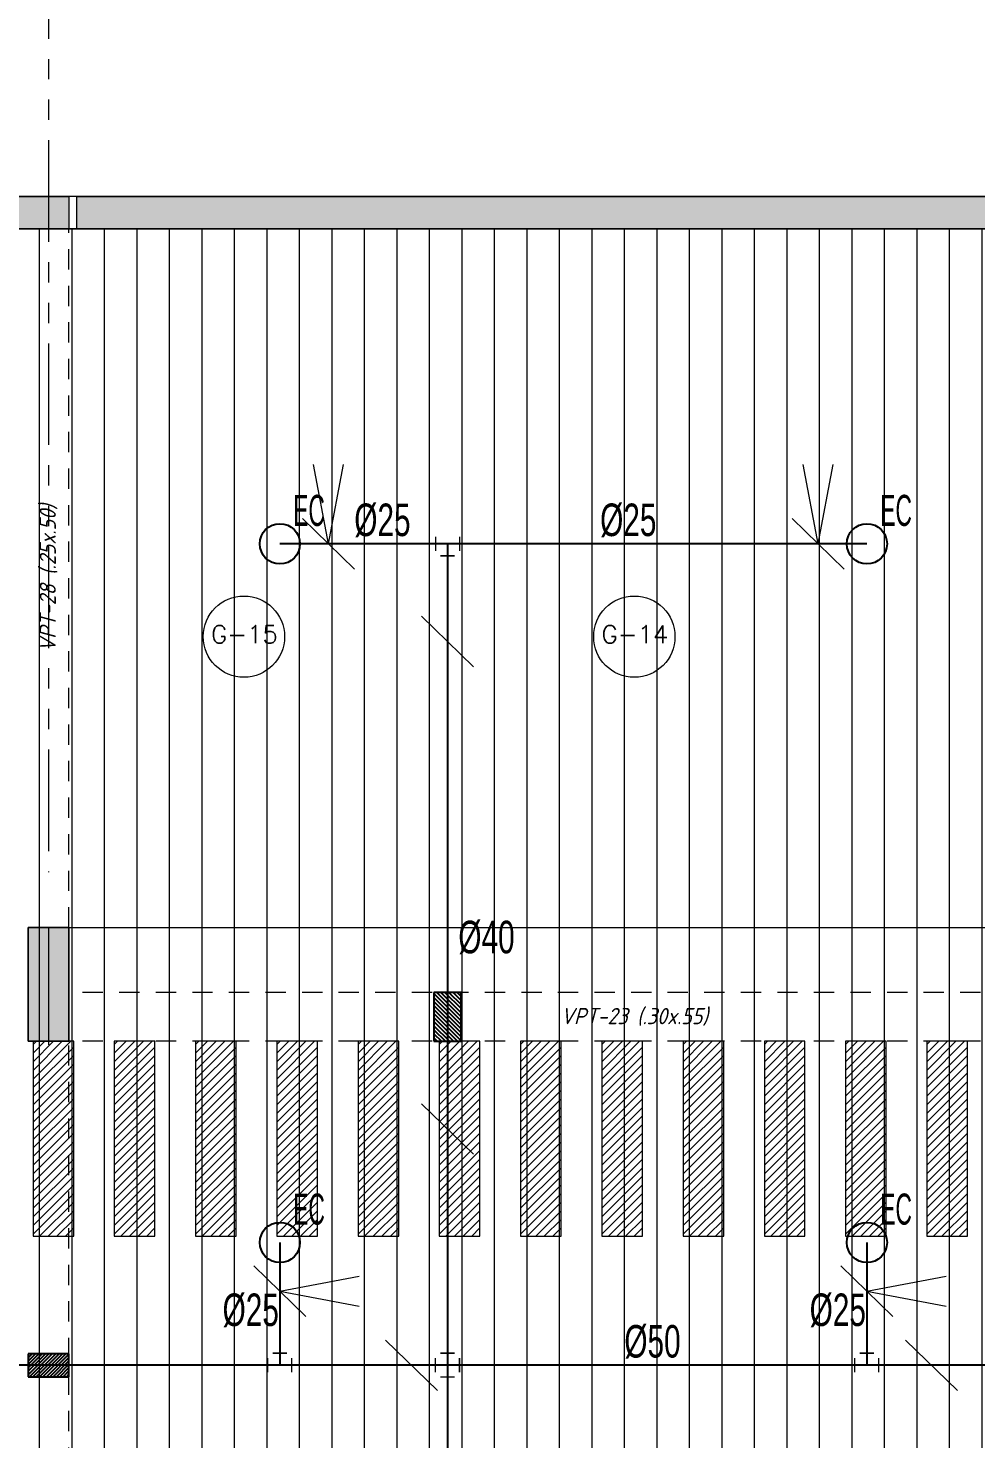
# Model space of a CAD drawing. Header units: millimetres. Extents: x 2085 to 2829, y 1347 to 1643.
# Drawn here: x 2142.11 to 2147.94, y 1531.64 to 1540.32 of the extents above; entities that cross this region are included whole.
import ezdxf
from ezdxf.enums import TextEntityAlignment as Align

# ---------------------------------------------------------------- set-up
doc = ezdxf.new("R2010")
doc.units = ezdxf.units.MM
for name, pattern in [('DASHED2', [0.375, 0.25, -0.125]), ('HIDDEN', [0.375, 0.25, -0.125]), ('HIDDEN2', [0.1875, 0.125, -0.0625]), ('PHANTOM', [2.5, 1.25, -0.25, 0.25, -0.25, 0.25, -0.25]), ('PHANTOM2', [1.25, 0.625, -0.125, 0.125, -0.125, 0.125, -0.125])]:
    doc.linetypes.add(name, pattern=pattern)
doc.layers.get('0').update_dxf_attribs({"color": 251, "lineweight": 9})
for name, color, linetype, lineweight in [('000 SOS 911 - ACCESORIOS ACI', 3, 'Continuous', 20), ('000 SOS 911 ACCESORIOS', 3, 'Continuous', 20), ('000 SOS 911 ROCIADORES', 5, 'Continuous', 25), ('000 SOS 911 TEXTOS ACI', 7, 'Continuous', 9), ('000 SOS 911 TUB. ENTERRADA  ACI', 5, 'DASHED2', 25), ('000 SOS 911 TUBERIA ACI', 3, 'Continuous', 25), ('A-EJES', 251, 'PHANTOM', 9), ('A-ESTRUCTURA-HATCH', 251, 'Continuous', 13), ('A-ESTRUCTURA-PLACAS', 251, 'Continuous', 13), ('A-ESTRUCTURA-VIGAS', 251, 'HIDDEN2', 13), ('A-HATCH', 251, 'Continuous', 9), ('A-LINEAS', 251, 'Continuous', 9), ('A-MUROS', 251, 'Continuous', 9), ('A-NUMERO ESTAC', 251, 'Continuous', 13), ('A-PROYECCIONES', 251, 'HIDDEN2', 9), ('A-TEXTO-INDICACIONES', 251, 'Continuous', 13), ('CIRCULACION PEATONAL', 251, 'Continuous', 13), ('Cotas', 251, 'Continuous', 13)]:
    doc.layers.add(name, color=color, linetype=linetype, lineweight=lineweight)
doc.layers.add('A_50_Vigas Chata', color=251, linetype='HIDDEN', lineweight=13, plot=False)
doc.styles.add('APPIA -TEXTOS-GENERALES', font='isocp.shx', dxfattribs={"oblique": 15})
doc.styles.add('PIPE', font='ARIALN.TTF', dxfattribs={"width": 0.8})
doc.styles.add('ROMANS', font='romans.shx', dxfattribs={"width": 0.8})

# ---------------------------------------------------------------- blocks, each defined once
blk = doc.blocks.new('002')
at = {"layer": '000 SOS 911 ROCIADORES'}
blk.add_circle((2884.5061, 1470.1768, 0), 0.0952, dxfattribs=at)
at = {"layer": '000 SOS 911 ROCIADORES', "color": 5, "style": 'PIPE', "width": 0.641273}
blk.add_text('EC', height=0.14693, dxfattribs=at).set_placement((2884.5692, 1470.2615, 0), (2884.7191, 1470.2615, 0), align=Align.FIT)
blk = doc.blocks.new('003')
at = {"layer": '000 SOS 911 ROCIADORES', "xscale": 1.3, "yscale": 1.3, "zscale": 1.3}
blk.add_blockref('002', (-841.8386, -416.7664, 0), dxfattribs=at)
blk = doc.blocks.new('007')
at = {"layer": '000 SOS 911 - ACCESORIOS ACI'}
for q in [(26830.8377, -4054.7652, 0), (26831.0221, -4054.7652, 0)]:
    blk.add_line((26830.9299, -4055.2525, 0), q, dxfattribs=at)
blk = doc.blocks.new('ACCS.ELBOW.90')
at = {"layer": '000 SOS 911 - ACCESORIOS ACI', "color": 100}
for p, q in [((0.098, 0.168), (-0.098, 0.168)), ((0.168, -0.098), (0.168, 0.098))]:
    blk.add_line(p, q, dxfattribs=at)
at = {"layer": '000 SOS 911 - ACCESORIOS ACI', "color": 9}
for p in [(0, 0.168), (0.168, 0)]:
    blk.add_line(p, (0, 0), dxfattribs=at)
blk = doc.blocks.new('PASE EN VIGA')
at = {"layer": '000 SOS 911 TUB. ENTERRADA  ACI'}
h = blk.add_hatch(dxfattribs=at)
h.set_pattern_fill('ANSI31', color=6, scale=0.0046)
h.paths.add_polyline_path([(2188.7825, 1180.5702), (2188.7825, 1180.7102), (2188.5325, 1180.7102), (2188.5325, 1180.5702)])
at = {"layer": '000 SOS 911 TUB. ENTERRADA  ACI', "color": 6, "linetype": 'ByBlock'}
blk.add_lwpolyline([(2188.5325, 1180.5702), (2188.7825, 1180.5702), (2188.7825, 1180.7102), (2188.5325, 1180.7102)], close=True, dxfattribs=at)
blk = doc.blocks.new('EST P1')
at = {"layer": 'A-ESTRUCTURA-HATCH'}
h = blk.add_hatch(color=256, dxfattribs=at)
h.dxf.hatch_style = 1
h.paths.add_polyline_path([(28.776, 5.9498), (28.776, 5.05), (23.07, 5.05), (23.07, 4.85), (28.926, 4.85), (28.9261, 5.75), (32.576, 5.75), (32.5761, 4.85), (35.53, 4.85), (35.53, 5.05), (32.726, 5.05), (32.7262, 5.9498)])
h.paths.add_polyline_path([(43.04, 4.85), (43.04, 5.05), (35.58, 5.05), (35.58, 4.85)])
h.paths.add_polyline_path([(43.09, 5.05), (43.09, 4.85), (47.915, 4.85), (47.915, 5.05)])
h.paths.add_polyline_path([(51.865, 5.05), (51.865, 4.85), (53.3757, 4.85), (53.3757, 5.05)])
h.paths.add_polyline_path([(72.8007, -0.15), (73.0007, -0.15, 1), (53.6007, -0.15), (53.8007, -0.15, -1)])
h.paths.add_polyline_path([(70.3507, 0), (70.3507, -0.1499), (72.7495, -0.15), (72.7495, 0)], flags=17)
h.paths.add_polyline_path([(69.4507, -0.1499), (69.4507, 0), (66.8475, 0.0001, -0.010569), (66.8507, -0.1499)], flags=17)
h.paths.add_polyline_path([(65.2721, 2.4964), (65.2722, -0.15), (65.4222, -0.15), (65.4221, 2.3777, -0.221666), (66.6007, -0.1499), (66.8007, -0.1499, 0.99999), (59.8007, -0.15), (60.0007, -0.15, -0.61691)], flags=0)
h.paths.add_polyline_path([(71.88, -11.4001), (71.88, -11.1501), (57.51, -11.1501), (57.51, -11.4)])
h.paths.add_polyline_path([(57.46, -11.4), (57.46, -11.1501), (43.09, -11.1501), (43.09, -11.4)])
h.paths.add_polyline_path([(43.04, -11.4), (43.04, -11.1501), (35.58, -11.1501), (35.58, -11.4)])
h.paths.add_polyline_path([(23.07, -11.15), (23.07, -11.4001), (35.53, -11.4001), (35.53, -11.15)])
h.paths.add_polyline_path([(23.02, -11.4001), (23.02, -11.15), (12.25, -11.15), (12.25, -11.4001)])
h.paths.add_polyline_path([(12.2, -11.4001), (12.2, -11.15), (3.65, -11.15), (3.65, -11.4001)])
h.paths.add_polyline_path([(3.6, -11.4001), (3.6, -11.15), (-3.56, -11.15), (-3.56, -11.4001)])
h.paths.add_polyline_path([(-17.98, -11.15), (-17.98, -11.4001), (-3.61, -11.4001), (-3.61, -11.1501)])
h.paths.add_polyline_path([(-18.03, -11.4001), (-18.03, -11.15), (-32.4, -11.15), (-32.4, -11.4001)])
h.paths.add_polyline_path([(-32.45, -11.4001), (-32.45, -11.15), (-46.94, -11.15), (-46.94, -11.4001)])
h.paths.add_polyline_path([(-47.24, -11.4001), (-46.99, -11.4001), (-46.99, -6.15), (-47.24, -6.15)])
h.paths.add_polyline_path([(-46.99, -0.2), (-47.24, -0.2), (-47.24, -6.1), (-46.99, -6.1)])
h.paths.add_polyline_path([(-47.24, 0.15), (-47.24, -0.15), (-44.785, -0.15), (-44.785, 5.05), (-45.035, 5.05), (-45.035, 0.15)])
h.paths.add_polyline_path([(-44.735, 5.05), (-44.735, 4.85), (-32.45, 4.85), (-32.45, 5.05)])
h.paths.add_polyline_path([(-23.2244, 4.85), (-23.2243, 5.75), (-19.5743, 5.75), (-19.5743, 4.85), (-18.03, 4.85), (-18.03, 5.05), (-19.4243, 5.05), (-19.4242, 5.9498), (-23.3744, 5.9498), (-23.3744, 5.05), (-32.4, 5.05), (-32.4, 4.85)])
h.paths.add_polyline_path([(-17.98, 5.05), (-17.98, 4.85), (-3.61, 4.85), (-3.61, 5.05)])
h.paths.add_polyline_path([(12.2, 4.85), (12.2, 5.05), (3.825, 5.0501), (3.825, 4.8501)])
h.paths.add_polyline_path([(12.25, 5.05), (12.25, 4.85), (23.02, 4.85), (23.02, 5.05)])
h = blk.add_hatch(color=256, dxfattribs=at)
h.dxf.hatch_style = 1
h.paths.add_polyline_path([(51.865, 5.05), (47.915, 5.05), (47.915, -0.15), (50.25, -0.15), (50.25, 0), (48.065, 0), (48.065, 2.05), (51.865, 2.05), (51.865, 2.2), (48.065, 2.2), (48.065, 4.85), (51.715, 4.85), (51.715, 3.2), (51.865, 3.2)])
h.paths.add_polyline_path([(1.925, -0.1507), (-0.175, -0.1507), (-0.175, 4.8498), (-3.56, 4.85), (-3.56, 5.05), (3.775, 5.05), (3.775, 1.9), (3.625, 1.9), (3.625, 4.85), (-0.0249, 4.8499), (-0.0249, 2.1999), (1.9251, 2.1998), (1.9251, 2.0499), (-0.0249, 2.0499), (-0.0249, -0.0001), (1.925, -0.0005)])
h.paths.add_polyline_path([(71.63, -6.15), (71.88, -6.15), (71.88, -6.85), (71.63, -6.85)])
h.paths.add_polyline_path([(64.42, -6.15), (64.67, -6.15), (64.67, -6.85), (64.42, -6.85)])
h.paths.add_polyline_path([(57.21, -6.15), (57.46, -6.15), (57.46, -6.85), (57.21, -6.85)])
h.paths.add_polyline_path([(50, -6.15), (50.25, -6.15), (50.25, -6.85), (50, -6.85)])
h.paths.add_polyline_path([(42.79, -6.15), (43.04, -6.15), (43.04, -6.85), (42.79, -6.85)])
h.paths.add_polyline_path([(42.79, 0.55), (43.04, 0.55), (43.04, -0.15), (42.79, -0.15)])
h.paths.add_polyline_path([(35.58, -6.15), (35.83, -6.15), (35.83, -6.85), (35.58, -6.85)])
h.paths.add_polyline_path([(35.58, 0.55), (35.83, 0.55), (35.83, -0.15), (35.58, -0.15)])
h.paths.add_polyline_path([(35.28, -6.15), (35.53, -6.15), (35.53, -6.85), (35.28, -6.85)])
h.paths.add_polyline_path([(35.28, 0.55), (35.53, 0.55), (35.53, -0.15), (35.28, -0.15)])
h.paths.add_polyline_path([(30.28, -6.15), (30.53, -6.15), (30.53, -6.85), (30.28, -6.85)])
h.paths.add_polyline_path([(30.28, 0.55), (30.53, 0.55), (30.53, -0.15), (30.28, -0.15)])
h.paths.add_polyline_path([(23.07, -6.15), (23.32, -6.15), (23.32, -6.85), (23.07, -6.85)])
h.paths.add_polyline_path([(23.07, 0.55), (23.32, 0.55), (23.32, -0.15), (23.07, -0.15)])
h.paths.add_polyline_path([(18.07, -6.15), (18.32, -6.15), (18.32, -6.85), (18.07, -6.85)])
h.paths.add_polyline_path([(18.07, 0.55), (18.32, 0.55), (18.32, -0.15), (18.07, -0.15)])
h.paths.add_polyline_path([(10.86, -6.15), (11.11, -6.15), (11.11, -6.85), (10.86, -6.85)])
h.paths.add_polyline_path([(10.86, 0.55), (11.11, 0.55), (11.11, -0.15), (10.86, -0.15)])
h.paths.add_polyline_path([(3.65, -6.15), (3.9, -6.15), (3.9, -6.85), (3.65, -6.85)])
h.paths.add_polyline_path([(3.625, 0.55), (3.9, 0.55), (3.9, -0.15), (3.625, -0.15)])
h.paths.add_polyline_path([(-3.56, -6.15), (-3.31, -6.15), (-3.31, -6.85), (-3.56, -6.85)])
h.paths.add_polyline_path([(-3.56, 0.55), (-3.31, 0.55), (-3.31, -0.15), (-3.56, -0.15)])
h.paths.add_polyline_path([(-3.86, -6.15), (-3.61, -6.15), (-3.61, -6.85), (-3.86, -6.85)])
h.paths.add_polyline_path([(-3.86, 0.55), (-3.61, 0.55), (-3.61, -0.15), (-3.86, -0.15)])
h.paths.add_polyline_path([(-11.07, -6.15), (-10.82, -6.15), (-10.82, -6.85), (-11.07, -6.85)])
h.paths.add_polyline_path([(-11.07, 0.55), (-10.82, 0.55), (-10.82, -0.15), (-11.07, -0.15)])
h.paths.add_polyline_path([(-18.28, -6.15), (-18.03, -6.15), (-18.03, -6.85), (-18.28, -6.85)])
h.paths.add_polyline_path([(-18.28, 0.55), (-18.03, 0.55), (-18.03, -0.15), (-18.28, -0.15)])
h.paths.add_polyline_path([(-25.49, -6.15), (-25.24, -6.15), (-25.24, -6.85), (-25.49, -6.85)])
h.paths.add_polyline_path([(-25.49, 0.55), (-25.24, 0.55), (-25.24, -0.15), (-25.49, -0.15)])
h.paths.add_polyline_path([(-32.7, -6.15), (-32.45, -6.15), (-32.45, -6.85), (-32.7, -6.85)])
h.paths.add_polyline_path([(-32.7, 0.55), (-32.45, 0.55), (-32.45, -0.15), (-32.7, -0.15)])
h.paths.add_polyline_path([(-39.91, -6.15), (-39.66, -6.15), (-39.66, -6.85), (-39.91, -6.85)])
h.paths.add_polyline_path([(-39.91, 0.55), (-39.66, 0.55), (-39.66, -0.15), (-39.91, -0.15)])
at = {"layer": 'A-ESTRUCTURA-PLACAS'}
for points in [[(-32.4, 5.05), (-23.3744, 5.05), (-23.3744, 5.9498), (-19.4242, 5.9498), (-19.4243, 5.05), (-18.03, 5.05), (-18.03, 4.85), (-19.5743, 4.85), (-19.5743, 5.75), (-23.2243, 5.75), (-23.2244, 4.85), (-32.4, 4.85)], [(-17.98, 5.05), (-3.61, 5.05), (-3.61, 4.85), (-17.98, 4.85)], [(-18.28, 0.55), (-18.03, 0.55), (-18.03, -0.15), (-18.28, -0.15)]]:
    blk.add_lwpolyline(points, close=True, dxfattribs=at)
at = {"layer": 'A-ESTRUCTURA-VIGAS'}
for points in [[(-18.03, 0.55), (-18.03, 4.85)], [(-11.07, 0.15), (-18.03, 0.15)], [(-18.03, -6.15), (-18.03, -0.15)], [(-11.07, -0.15), (-18.03, -0.15)]]:
    blk.add_lwpolyline(points, dxfattribs=at)
at = {"layer": 'A_50_Vigas Chata', "insert": (-18.155, 2.7), "char_height": 0.1, "attachment_point": 5, "rotation": 90, "style": 'APPIA -TEXTOS-GENERALES'}
blk.add_mtext('VPT-28 (.25x.50)', dxfattribs=at)
at = {"layer": 'A_50_Vigas Chata', "insert": (-14.55, 0), "char_height": 0.1, "attachment_point": 5, "style": 'APPIA -TEXTOS-GENERALES'}
blk.add_mtext('VPT-23 (.30x.55)', dxfattribs=at)
blk = doc.blocks.new('*U226')
at = {"layer": 'CIRCULACION PEATONAL'}
h = blk.add_hatch(dxfattribs=at)
h.set_pattern_fill('ANSI31', color=256, scale=0.3)
h.set_pattern_definition([(45, (82.750368, 0), (-0.0265165, 0.0265165), [])])
h.paths.add_polyline_path([(83.0474, 0.2275), (82.7974, 0.2275), (82.7974, -0.9725), (83.0474, -0.9725)])
h = blk.add_hatch(dxfattribs=at)
h.set_pattern_fill('ANSI31', color=256, scale=0.3)
h.set_pattern_definition([(45, (83.250368, 0), (-0.0265165, 0.0265165), [])])
h.paths.add_polyline_path([(83.5474, 0.2275), (83.2974, 0.2275), (83.2974, -0.9725), (83.5474, -0.9725)])
h = blk.add_hatch(dxfattribs=at)
h.set_pattern_fill('ANSI31', color=256, scale=0.3)
h.set_pattern_definition([(45, (83.750368, 0), (-0.0265165, 0.0265165), [])])
h.paths.add_polyline_path([(84.0474, 0.2275), (83.7974, 0.2275), (83.7974, -0.9725), (84.0474, -0.9725)])
h = blk.add_hatch(dxfattribs=at)
h.set_pattern_fill('ANSI31', color=256, scale=0.3)
h.set_pattern_definition([(45, (84.250368, 0), (-0.0265165, 0.0265165), [])])
h.paths.add_polyline_path([(84.5474, 0.2275), (84.2974, 0.2275), (84.2974, -0.9725), (84.5474, -0.9725)])
h = blk.add_hatch(dxfattribs=at)
h.set_pattern_fill('ANSI31', color=256, scale=0.3)
h.set_pattern_definition([(45, (84.750368, 0), (-0.0265165, 0.0265165), [])])
h.paths.add_polyline_path([(85.0474, 0.2275), (84.7974, 0.2275), (84.7974, -0.9725), (85.0474, -0.9725)])
h = blk.add_hatch(dxfattribs=at)
h.set_pattern_fill('ANSI31', color=256, scale=0.3)
h.set_pattern_definition([(45, (85.250368, 0), (-0.0265165, 0.0265165), [])])
h.paths.add_polyline_path([(85.5474, 0.2275), (85.2974, 0.2275), (85.2974, -0.9725), (85.5474, -0.9725)])
h = blk.add_hatch(dxfattribs=at)
h.set_pattern_fill('ANSI31', color=256, scale=0.3)
h.set_pattern_definition([(45, (85.750368, 0), (-0.0265165, 0.0265165), [])])
h.paths.add_polyline_path([(86.0474, 0.2275), (85.7974, 0.2275), (85.7974, -0.9725), (86.0474, -0.9725)])
h = blk.add_hatch(dxfattribs=at)
h.set_pattern_fill('ANSI31', color=256, scale=0.3)
h.set_pattern_definition([(45, (86.250368, 0), (-0.0265165, 0.0265165), [])])
h.paths.add_polyline_path([(86.5474, 0.2275), (86.2974, 0.2275), (86.2974, -0.9725), (86.5474, -0.9725)])
h = blk.add_hatch(dxfattribs=at)
h.set_pattern_fill('ANSI31', color=256, scale=0.3)
h.set_pattern_definition([(45, (86.750368, 0), (-0.0265165, 0.0265165), [])])
h.paths.add_polyline_path([(87.0474, 0.2275), (86.7974, 0.2275), (86.7974, -0.9725), (87.0474, -0.9725)])
h = blk.add_hatch(dxfattribs=at)
h.set_pattern_fill('ANSI31', color=256, scale=0.3)
h.set_pattern_definition([(45, (87.250368, 0), (-0.0265165, 0.0265165), [])])
h.paths.add_polyline_path([(87.5474, 0.2275), (87.2974, 0.2275), (87.2974, -0.9725), (87.5474, -0.9725)])
h = blk.add_hatch(dxfattribs=at)
h.set_pattern_fill('ANSI31', color=256, scale=0.3)
h.set_pattern_definition([(45, (87.750368, 0), (-0.0265165, 0.0265165), [])])
h.paths.add_polyline_path([(88.0474, 0.2275), (87.7974, 0.2275), (87.7974, -0.9725), (88.0474, -0.9725)])
h = blk.add_hatch(dxfattribs=at)
h.set_pattern_fill('ANSI31', color=256, scale=0.3)
h.set_pattern_definition([(45, (88.250368, 0), (-0.0265165, 0.0265165), [])])
h.paths.add_polyline_path([(88.5474, 0.2275), (88.2974, 0.2275), (88.2974, -0.9725), (88.5474, -0.9725)])
for points in [[(82.7974, -0.9725), (83.0474, -0.9725), (83.0474, 0.2275), (82.7974, 0.2275)], [(83.2974, -0.9725), (83.5474, -0.9725), (83.5474, 0.2275), (83.2974, 0.2275)], [(83.7974, -0.9725), (84.0474, -0.9725), (84.0474, 0.2275), (83.7974, 0.2275)], [(84.2974, -0.9725), (84.5474, -0.9725), (84.5474, 0.2275), (84.2974, 0.2275)], [(84.7974, -0.9725), (85.0474, -0.9725), (85.0474, 0.2275), (84.7974, 0.2275)], [(85.2974, -0.9725), (85.5474, -0.9725), (85.5474, 0.2275), (85.2974, 0.2275)], [(85.7974, -0.9725), (86.0474, -0.9725), (86.0474, 0.2275), (85.7974, 0.2275)], [(86.2974, -0.9725), (86.5474, -0.9725), (86.5474, 0.2275), (86.2974, 0.2275)], [(86.7974, -0.9725), (87.0474, -0.9725), (87.0474, 0.2275), (86.7974, 0.2275)], [(87.2974, -0.9725), (87.5474, -0.9725), (87.5474, 0.2275), (87.2974, 0.2275)], [(87.7974, -0.9725), (88.0474, -0.9725), (88.0474, 0.2275), (87.7974, 0.2275)], [(88.2974, -0.9725), (88.5474, -0.9725), (88.5474, 0.2275), (88.2974, 0.2275)]]:
    blk.add_lwpolyline(points, close=True, dxfattribs=at)
blk = doc.blocks.new('EJES 1P')
at = {"layer": 'A-EJES', "linetype": 'PHANTOM2'}
blk.add_lwpolyline([(26.8543, 5.3453), (26.8543, -4.1582)], dxfattribs=at)
blk = doc.blocks.new('EJE')
at = {"linetype": 'Continuous'}
blk.add_circle((0, 0), 0.5, dxfattribs=at)
at = {"layer": 'A-TEXTO-INDICACIONES', "style": 'ROMANS'}
blk.add_attdef('EJE', text='', height=0.22, rotation=0, dxfattribs=at).set_placement((0.007, 0.028), align=Align.MIDDLE_CENTER)

msp = doc.modelspace()

# ---------------------------------------------------------------- hatches: boundary and pattern name
at = {"layer": 'A-HATCH'}
h = msp.add_hatch(dxfattribs=at)
h.set_pattern_fill('_USER', color=256, scale=0.2, angle=90, pattern_type=0)
h.set_pattern_definition([(90, (2156.78057, 1531.08782), (-0.2, 1e-17), [])])
h.paths.add_polyline_path([(2125.4106, 1539.0879), (2125.4106, 1523.0879), (2156.5306, 1523.0879), (2156.5306, 1539.0879)])

# ---------------------------------------------------------------- linework, layer by layer
at = {"layer": '000 SOS 911 - ACCESORIOS ACI'}
for p, q in [((2144.1193, 1536.994), (2143.799, 1537.3049)), ((2147.132, 1536.994), (2146.8117, 1537.3049)), ((2144.8513, 1536.3925), (2144.5309, 1536.7034)), ((2144.8513, 1533.3925), (2144.5309, 1533.7034)), ((2143.8194, 1532.394), (2143.499, 1532.7049)), ((2147.432, 1532.394), (2147.1117, 1532.7049)), ((2144.6299, 1531.9382), (2144.3096, 1532.2491)), ((2147.8299, 1531.9382), (2147.5096, 1532.2491))]:
    msp.add_line(p, q, dxfattribs=at)
at = {"layer": '000 SOS 911 TUBERIA ACI'}
for points in [[(2147.2719, 1537.1495), (2143.6592, 1537.1495)], [(2144.6906, 1537.1495), (2144.6906, 1524.9995)], [(2143.6592, 1532.8495), (2143.6592, 1532.0936)], [(2147.2719, 1532.8495), (2147.2719, 1532.0936)], [(2156.4685, 1532.0936), (2114.5742, 1532.0936)]]:
    msp.add_lwpolyline(points, dxfattribs=at)
at = {"layer": 'A-LINEAS'}
msp.add_lwpolyline([(2125.4106, 1539.0879), (2125.4106, 1523.0879), (2156.5306, 1523.0879), (2156.5306, 1539.0879)], close=True, dxfattribs=at)
at = {"layer": 'A-MUROS'}
for p, q in [((2170.7006, 1539.2879), (2140.9662, 1539.2879)), ((2115.6056, 1539.0879), (2160.2156, 1539.0879))]:
    msp.add_line(p, q, dxfattribs=at)
msp.add_lwpolyline([(2142.1106, 1534.0879), (2142.3606, 1534.0879), (2142.3606, 1534.7879), (2142.1106, 1534.7879)], close=True, dxfattribs=at)
at = {"layer": 'Cotas'}
for p, q in [((2142.2356, 1534.7879), (2142.2356, 1534.0668)), ((2142.3606, 1534.7879), (2149.3206, 1534.7879))]:
    msp.add_line(p, q, dxfattribs=at)

# ---------------------------------------------------------------- block references
msp.add_blockref('EST P1', (2160.3906, 1534.2379))
at = {"rotation": 180}
msp.add_blockref('*U226', (2230.6879, 1533.1154), dxfattribs=at)
at = {"layer": '000 SOS 911 - ACCESORIOS ACI'}
for p, xscale, yscale, zscale, rotation in [((2144.6906, 1537.1495), 0.4394526855468784, 0.4394526855468784, 0.4394526855468784, 180.0025856784597), ((2144.6906, 1537.1495), -0.4394526855468785, 0.4394526855468777, 0.4394526855468777, 179.9974143215402), ((2143.6592, 1532.0936), -0.4394526855468785, 0.4394526855468736, 0.4394526855468736, 359.9974143215402), ((2143.6592, 1532.0936), 0.4394526855468786, 0.4394526855468786, 0.4394526855468786, 0.002585678459824783), ((2144.6905, 1532.0936), -0.4394526855468786, 0.4394526855468736, 0.4394526855468736, 359.9974143215402), ((2144.6905, 1532.0936), 0.4394526855468787, 0.4394526855468787, 0.4394526855468787, 0.002585678459824782), ((2144.6905, 1532.0936), -0.4394526855468787, 0.4394526855468784, 0.4394526855468784, 179.9974143215402), ((2147.2719, 1532.0936), -0.4394526855468785, 0.4394526855468736, 0.4394526855468736, 359.9974143215402), ((2147.2719, 1532.0936), 0.4394526855468786, 0.4394526855468786, 0.4394526855468786, 0.002585678459824783)]:
    msp.add_blockref('ACCS.ELBOW.90', p, dxfattribs=dict(at, xscale=xscale, yscale=yscale, zscale=zscale, rotation=rotation))
at = {"layer": '000 SOS 911 ACCESORIOS'}
for p in [(-24686.9707, 5592.4019, 0), (-24683.958, 5592.4019, 0)]:
    msp.add_blockref('007', p, dxfattribs=at)
at = {"layer": '000 SOS 911 ACCESORIOS', "rotation": 270}
for p in [(6198.9116, 28363.4794, 0), (6202.5243, 28363.4794, 0)]:
    msp.add_blockref('007', p, dxfattribs=at)
at = {"layer": '000 SOS 911 ROCIADORES'}
for p in [(-764.3601, 42.686), (-764.3601, 42.686), (-760.7474, 42.686), (-760.7474, 42.686), (-764.3601, 38.386), (-764.3601, 38.386), (-760.7474, 38.386), (-760.7474, 38.386)]:
    msp.add_blockref('003', p, dxfattribs=at)
at = {"layer": '000 SOS 911 TUB. ENTERRADA  ACI', "xscale": 1.200647668218153, "yscale": 1.200647668218153, "zscale": 1.200647668218153, "rotation": 90}
msp.add_blockref('PASE EN VIGA', (3562.2235, -1093.5685), dxfattribs=at)
at = {"layer": '000 SOS 911 TUB. ENTERRADA  ACI'}
msp.add_blockref('PASE EN VIGA', (-46.4219, 351.4534), dxfattribs=at)
at = {"layer": 'A-NUMERO ESTAC', "xscale": 0.5, "yscale": 0.5, "zscale": 0.5}
for p, values in [((2143.438, 1536.5782), {'EJE': 'G-15'}), ((2145.8405, 1536.5782), {'EJE': 'G-14'})]:
    msp.add_blockref('EJE', p, dxfattribs=at).add_auto_attribs(values)
at = {"layer": 'A-PROYECCIONES'}
msp.add_blockref('EJES 1P', (2115.3812, 1539.2879), dxfattribs=at)

# ---------------------------------------------------------------- texts
at = {"layer": '000 SOS 911 TEXTOS ACI', "char_height": 0.2, "attachment_point": 1, "style": 'PIPE'}
for s, insert in [('%%C25', (2144.1171, 1537.3972, 0.0001)), ('%%C25', (2145.63, 1537.3972, 0.0001)), ('%%C40', (2144.7574, 1534.8295, 0.0001)), ('%%C25', (2143.3066, 1532.5355, 0.0001)), ('%%C25', (2146.9193, 1532.5355, 0.0001)), ('%%C50', (2145.779, 1532.3414, 0.0001))]:
    msp.add_mtext_dynamic_manual_height_columns(s, width=0.550995, gutter_width=1.9152, heights=[0.0124], dxfattribs=dict(at, insert=insert))

doc.saveas('drawing.dxf')
